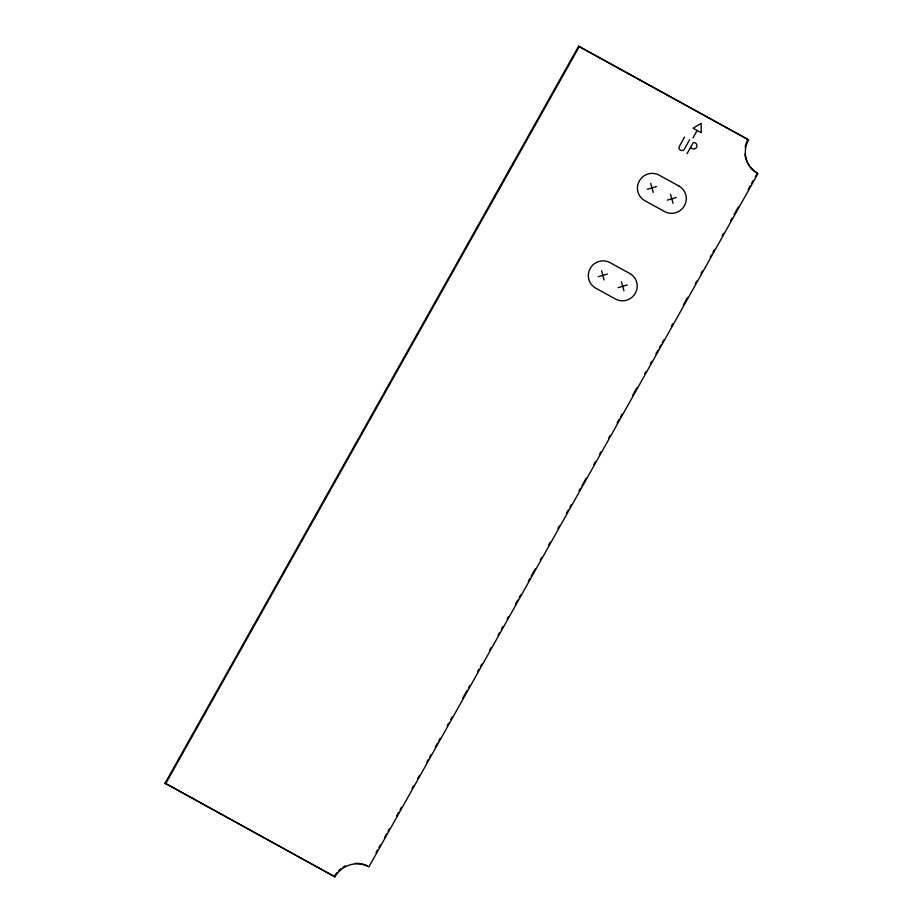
<?xml version="1.0" encoding="UTF-8"?>
<svg xmlns="http://www.w3.org/2000/svg" width="923" height="923" viewBox="0 0 923 923"><rect width="100%" height="100%" fill="white"/><g stroke="black" fill="none" stroke-linecap="round" stroke-linejoin="round"><path stroke-width="1.38" d="M165.067 783.189L578.663 46.15L748.565 139.811A25.106 24.679 -46.2 0 0 757.933 173.593L368.877 866.882A25.106 24.679 -46.2 0 0 334.957 876.85L165.067 783.189L334.957 876.85M165.621 783.719L579.229 46.681L578.663 46.15M684.589 137.066L679.386 146.33A2.896 2.85 -46.2 0 0 680.459 150.23A2.896 2.85 -46.2 0 0 684.37 149.076L689.573 139.811M693 137.873L697.165 130.455L701.261 132.693L701.18 123.301L693.081 128.205L696.877 130.293M687.035 153.679L692.815 143.388A1.569 1.546 -46.2 0 1 694.938 142.765L695.365 142.996A3.231 3.173 -46.2 0 1 696.565 147.334A3.231 3.173 -46.2 0 1 692.204 148.615L690.716 147.795M376.076 852.529L377.484 850.025M378.892 847.51L380.299 844.995M384.533 837.461L386.645 833.688M388.052 831.185L389.471 828.669M396.509 816.105L398.632 812.344M400.04 809.829L401.447 807.313M412.016 788.484L413.435 785.969M417.658 778.435L419.065 775.92M426.818 762.098L428.226 759.594M429.645 757.079L431.053 754.564M435.275 747.03L437.398 743.269M438.806 740.754L440.213 738.238M447.263 725.686L448.67 723.17M450.782 719.398L452.189 716.894M462.769 698.053L466.992 690.519M468.399 688.004L469.819 685.489M477.572 671.679L478.979 669.163M480.387 666.648L481.794 664.133M489.548 650.323L490.955 647.808M498.005 635.255L499.412 632.74M501.535 628.967L502.943 626.463M507.165 618.929L508.585 616.414M515.622 603.85L517.745 600.088M519.153 597.573L520.56 595.058M528.314 581.248L529.721 578.733M531.129 576.217L535.363 568.683M540.301 559.892L541.709 557.377M548.758 544.824L550.166 542.309M557.919 528.498L559.326 525.983M566.376 513.419L568.487 509.658M569.895 507.142L571.302 504.627M579.056 490.817L580.475 488.302M581.882 485.786L586.105 478.252M593.858 464.442L595.266 461.927M599.5 454.393L600.908 451.878M608.661 438.067L610.068 435.552M617.118 422.988L619.241 419.227M620.648 416.711L622.056 414.196M632.624 395.367L636.858 387.822M644.612 374.011L646.019 371.496M650.242 363.962L651.661 361.447M655.884 353.913L657.995 350.152M659.414 347.636L660.822 345.121M662.229 342.606L663.637 340.102M671.39 326.281L672.798 323.777M683.378 304.936L687.6 297.402M695.354 283.58L696.761 281.065M700.995 273.531L702.403 271.016M710.156 257.205L711.564 254.69M712.971 252.187L714.39 249.672M722.144 235.85L723.551 233.346M730.601 220.782L732.008 218.266M734.12 214.505L738.354 206.971M748.218 189.388L750.33 185.615M751.737 183.1L753.145 180.596M755.268 176.824L757.379 173.051A25.106 24.679 -46.2 0 1 744.896 154.141M647.381 189.238L656.507 186.561M667.225 200.153L676.351 197.476M598.289 276.727L607.415 274.039M618.133 287.641L627.259 284.953M579.229 46.681L748.565 139.811M670.525 194.268L673.052 203.36M650.68 183.354L653.207 192.446M621.433 281.746L623.96 290.837M601.588 270.831L604.115 279.934M745.161 147.195A25.106 24.679 -46.2 0 1 747.365 140.504M334.403 876.319A25.106 24.679 -46.2 0 1 336.757 872.823M338.66 870.712A25.106 24.679 -46.2 0 1 340.749 868.855M343.021 867.228A25.106 24.679 -46.2 0 1 345.502 865.855M354.928 863.363A25.106 24.679 -46.2 0 1 367.112 865.728M678.947 186.054L659.103 175.139A14.641 14.399 -46.2 0 0 639.316 180.954A14.641 14.399 -46.2 0 0 644.785 200.66L664.629 211.575A14.641 14.399 -46.2 0 0 684.416 205.76A14.641 14.399 -46.2 0 0 678.947 186.054M629.855 273.531L610.011 262.628A14.641 14.399 -46.2 0 0 590.224 268.443A14.641 14.399 -46.2 0 0 595.693 288.138L615.537 299.052A14.641 14.399 -46.2 0 0 635.324 293.237A14.641 14.399 -46.2 0 0 629.855 273.531"/></g></svg>
